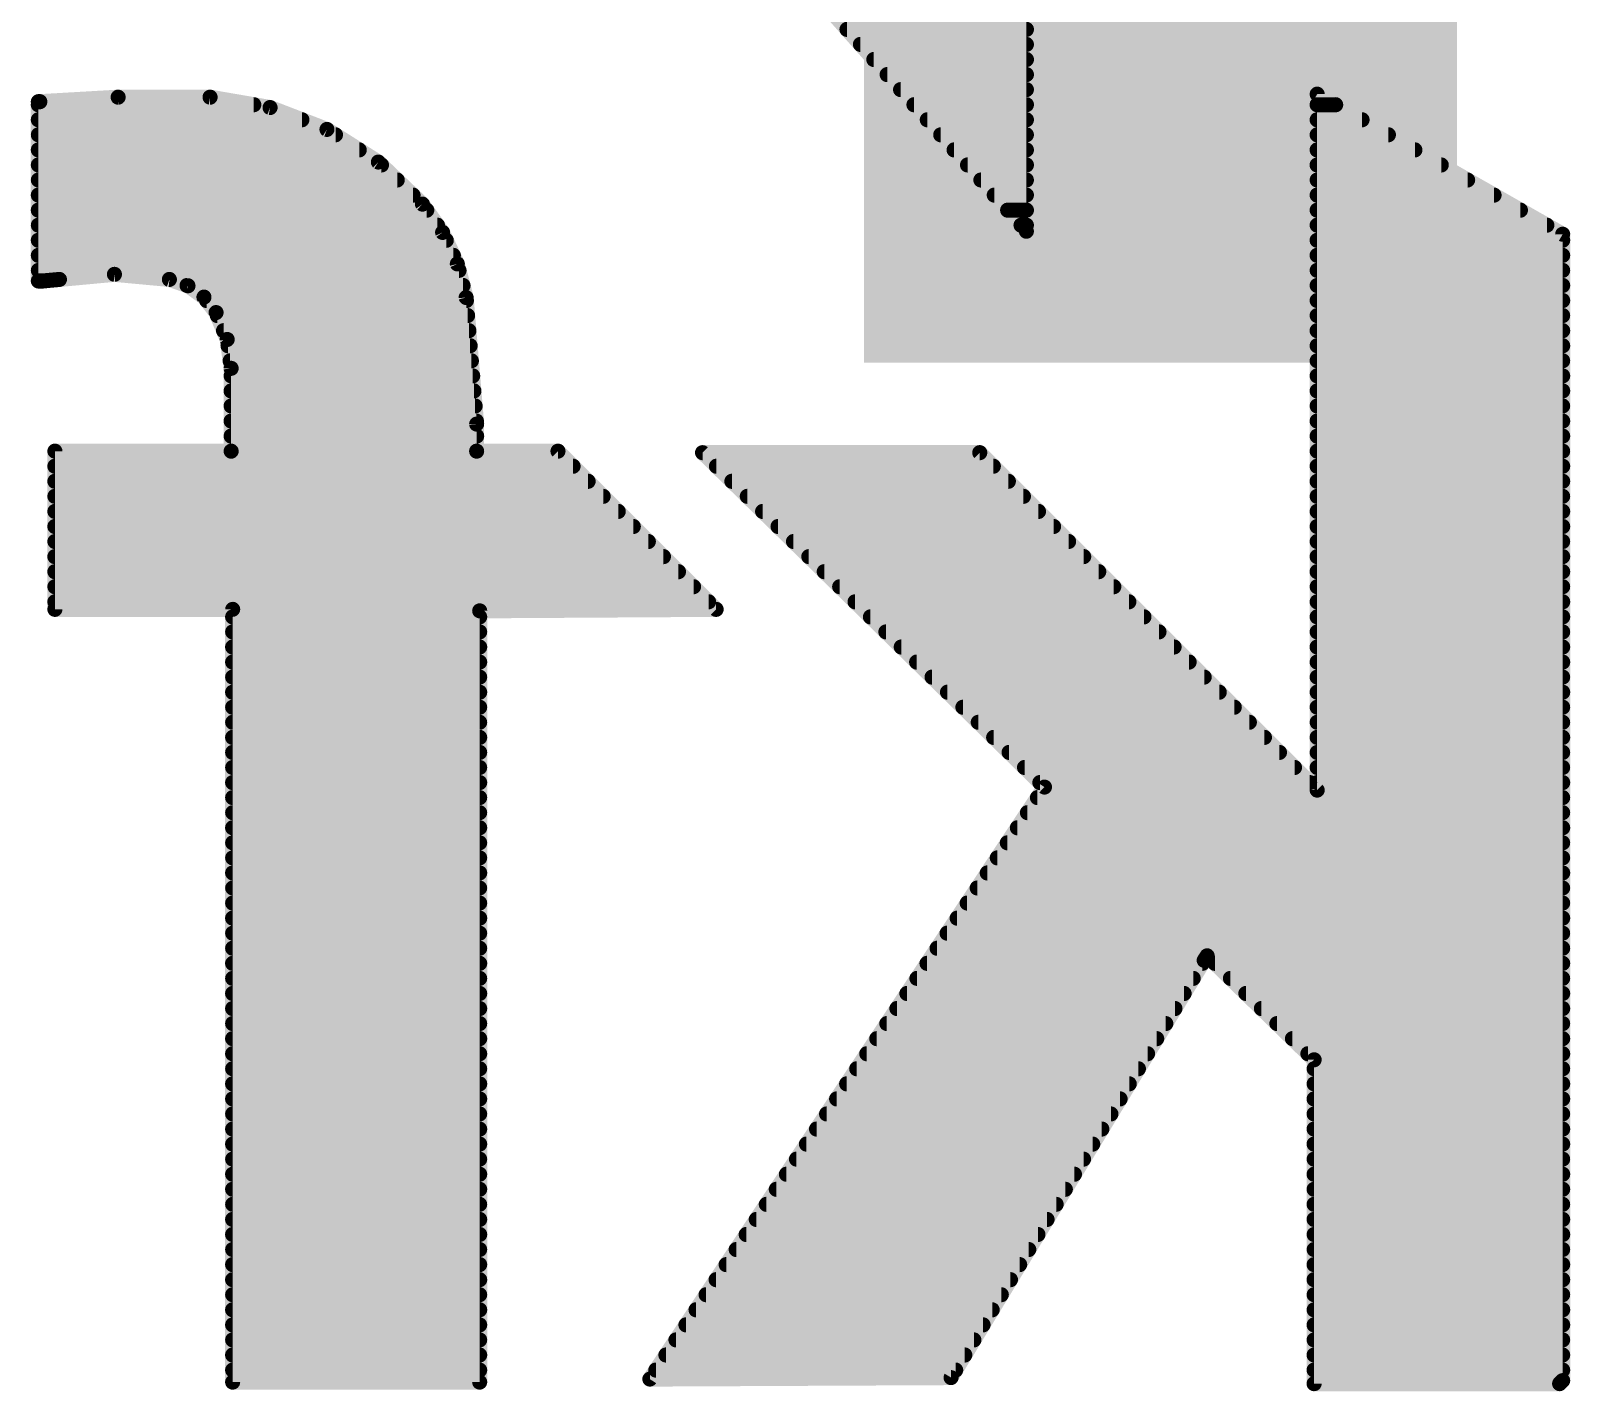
# Model space of a CAD drawing. Extents: x -57.1 to 21.7, y -10.2 to 39.5.
# Drawn here: x 11.43 to 14.026, y 17.186 to 19.479 of the extents above; entities that cross this region are included whole.
import ezdxf

# ---------------------------------------------------------------- set-up
doc = ezdxf.new("R2010")
doc.units = 0
doc.layers.add('1', color=12, linetype='CONTINUOUS')
doc.layers.add('22', color=53, linetype='CONTINUOUS')

# ---------------------------------------------------------------- blocks, each defined once
blk = doc.blocks.new('RECT')
blk.add_solid([(-0.5, -0.5), (0.5, -0.5), (-0.5, 0.5), (0.5, 0.5)])

msp = doc.modelspace()

# ---------------------------------------------------------------- linework, layer by layer
at = {"layer": '22', "const_width": 0.0254}
for points in [[(13.1089, 20.6578), (13.1089, 19.1414)], [(13.1089, 19.1414), (12.6213, 19.6901)], [(12.8064, 19.4818), (13.1089, 19.4818)], [(12.829, 19.4564), (13.1089, 19.4564)], [(12.8516, 19.431), (13.1089, 19.431)], [(12.8741, 19.4056), (13.1089, 19.4056)], [(12.8967, 19.3802), (13.1089, 19.3802)], [(11.4452, 19.3599), (11.4427, 19.3599)], [(11.4427, 19.3599), (11.4427, 19.0576)], [(11.4427, 19.3548), (11.806, 19.3548)], [(11.5773, 19.3675), (11.4452, 19.3599)], [(11.7323, 19.3675), (11.5773, 19.3675)], [(11.8335, 19.3501), (11.7323, 19.3675)], [(12.9193, 19.3548), (13.1089, 19.3548)], [(14.0132, 19.1364), (13.5992, 19.3726)], [(13.5992, 19.3726), (13.5992, 18.1991)], [(13.5992, 19.3548), (13.6304, 19.3548)], [(11.4427, 19.3294), (11.8871, 19.3294)], [(11.9294, 19.3131), (11.8335, 19.3501)], [(12.9418, 19.3294), (13.1089, 19.3294)], [(13.5992, 19.3294), (13.6749, 19.3294)], [(11.4427, 19.304), (11.9438, 19.304)], [(12.0161, 19.2581), (11.9294, 19.3131)], [(12.9644, 19.304), (13.1089, 19.304)], [(13.5992, 19.304), (13.7194, 19.304)], [(11.4427, 19.2786), (11.9838, 19.2786)], [(12.987, 19.2786), (13.1089, 19.2786)], [(13.5992, 19.2786), (13.764, 19.2786)], [(11.4427, 19.2532), (12.0213, 19.2532)], [(12.0904, 19.1872), (12.0161, 19.2581)], [(13.0096, 19.2532), (13.1089, 19.2532)], [(13.5992, 19.2532), (13.8085, 19.2532)], [(11.4427, 19.2278), (12.0479, 19.2278)], [(13.0321, 19.2278), (13.1089, 19.2278)], [(13.5992, 19.2278), (13.853, 19.2278)], [(11.4427, 19.2024), (12.0745, 19.2024)], [(13.0547, 19.2024), (13.1089, 19.2024)], [(13.5992, 19.2024), (13.8975, 19.2024)], [(11.4427, 19.177), (12.0977, 19.177)], [(12.1244, 19.1395), (12.0904, 19.1872)], [(13.0773, 19.177), (13.1089, 19.177)], [(13.5992, 19.177), (13.942, 19.177)], [(11.4427, 19.1516), (12.1158, 19.1516)], [(13.0998, 19.1516), (13.1089, 19.1516)], [(13.5992, 19.1516), (13.9866, 19.1516)], [(11.4427, 19.1262), (12.1306, 19.1262)], [(12.1493, 19.0864), (12.1244, 19.1395)], [(13.5992, 19.1262), (14.0132, 19.1262)], [(14.0132, 17.2034), (14.0132, 19.1364)], [(11.4427, 19.1008), (12.1425, 19.1008)], [(13.5992, 19.1008), (14.0132, 19.1008)], [(11.4427, 19.0754), (12.1521, 19.0754)], [(11.4783, 19.0602), (11.571, 19.0688)], [(11.571, 19.0688), (11.6637, 19.0602)], [(12.1641, 19.0297), (12.1493, 19.0864)], [(13.5992, 19.0754), (14.0132, 19.0754)], [(11.4427, 19.0576), (11.4503, 19.0576)], [(11.4503, 19.0576), (11.4783, 19.0602)], [(11.6637, 19.0602), (11.695, 19.0495)], [(11.6935, 19.05), (12.1588, 19.05)], [(11.695, 19.0495), (11.722, 19.0303)], [(13.5992, 19.05), (14.0132, 19.05)], [(11.722, 19.0303), (11.7424, 19.0043)], [(11.7265, 19.0246), (12.1645, 19.0246)], [(12.1818, 18.8163), (12.1641, 19.0297)], [(13.5992, 19.0246), (14.0132, 19.0246)], [(11.7424, 19.0043), (11.7612, 18.9589)], [(11.7445, 18.9992), (12.1666, 18.9992)], [(13.5992, 18.9992), (14.0132, 18.9992)], [(11.755, 18.9738), (12.1687, 18.9738)], [(13.5992, 18.9738), (14.0132, 18.9738)], [(11.7612, 18.9589), (11.7678, 18.9103)], [(11.7626, 18.9484), (12.1708, 18.9484)], [(13.5992, 18.9484), (14.0132, 18.9484)], [(11.7661, 18.923), (12.173, 18.923)], [(13.5992, 18.923), (14.0132, 18.923)], [(11.7678, 18.9103), (11.7678, 18.7706)], [(11.7678, 18.8976), (12.1751, 18.8976)], [(13.5992, 18.8976), (14.0132, 18.8976)], [(11.7678, 18.8722), (12.1772, 18.8722)], [(13.5992, 18.8722), (14.0132, 18.8722)], [(11.7678, 18.8468), (12.1793, 18.8468)], [(13.5992, 18.8468), (14.0132, 18.8468)], [(11.7678, 18.8214), (12.1814, 18.8214)], [(12.1818, 18.7706), (12.1818, 18.8163)], [(13.5992, 18.8214), (14.0132, 18.8214)], [(11.7678, 18.796), (12.1818, 18.796)], [(13.5992, 18.796), (14.0132, 18.796)], [(11.7678, 18.7706), (11.4706, 18.7706)], [(11.4706, 18.7706), (11.4706, 18.5039)], [(11.7678, 18.7706), (12.1818, 18.7706)], [(12.319, 18.7706), (12.1818, 18.7706)], [(12.5857, 18.5039), (12.319, 18.7706)], [(13.0302, 18.7681), (12.5628, 18.7681)], [(12.5628, 18.7681), (13.1394, 18.2042)], [(13.5992, 18.1991), (13.0302, 18.7681)], [(13.5992, 18.7706), (14.0132, 18.7706)], [(11.4706, 18.7452), (12.3444, 18.7452)], [(12.5862, 18.7452), (13.0531, 18.7452)], [(13.5992, 18.7452), (14.0132, 18.7452)], [(11.4706, 18.7198), (12.3698, 18.7198)], [(12.6122, 18.7198), (13.0785, 18.7198)], [(13.5992, 18.7198), (14.0132, 18.7198)], [(11.4706, 18.6944), (12.3952, 18.6944)], [(12.6382, 18.6944), (13.1039, 18.6944)], [(13.5992, 18.6944), (14.0132, 18.6944)], [(11.4706, 18.669), (12.4206, 18.669)], [(12.6641, 18.669), (13.1293, 18.669)], [(13.5992, 18.669), (14.0132, 18.669)], [(11.4706, 18.6436), (12.446, 18.6436)], [(12.6901, 18.6436), (13.1547, 18.6436)], [(13.5992, 18.6436), (14.0132, 18.6436)], [(11.4706, 18.6182), (12.4714, 18.6182)], [(12.7161, 18.6182), (13.1801, 18.6182)], [(13.5992, 18.6182), (14.0132, 18.6182)], [(11.4706, 18.5928), (12.4968, 18.5928)], [(12.742, 18.5928), (13.2055, 18.5928)], [(13.5992, 18.5928), (14.0132, 18.5928)], [(11.4706, 18.5674), (12.5222, 18.5674)], [(12.768, 18.5674), (13.2309, 18.5674)], [(13.5992, 18.5674), (14.0132, 18.5674)], [(11.4706, 18.542), (12.5476, 18.542)], [(12.794, 18.542), (13.2563, 18.542)], [(13.5992, 18.542), (14.0132, 18.542)], [(11.4706, 18.5166), (12.573, 18.5166)], [(11.4706, 18.5039), (11.7704, 18.5039)], [(11.7704, 18.5039), (11.7704, 17.2009)], [(12.1869, 18.5014), (12.5857, 18.5039)], [(12.1869, 17.2009), (12.1869, 18.5014)], [(12.82, 18.5166), (13.2817, 18.5166)], [(13.5992, 18.5166), (14.0132, 18.5166)], [(11.7704, 18.4912), (12.1869, 18.4912)], [(12.8459, 18.4912), (13.3071, 18.4912)], [(13.5992, 18.4912), (14.0132, 18.4912)], [(11.7704, 18.4658), (12.1869, 18.4658)], [(12.8719, 18.4658), (13.3325, 18.4658)], [(13.5992, 18.4658), (14.0132, 18.4658)], [(11.7704, 18.4404), (12.1869, 18.4404)], [(12.8979, 18.4404), (13.3579, 18.4404)], [(13.5992, 18.4404), (14.0132, 18.4404)], [(11.7704, 18.415), (12.1869, 18.415)], [(12.9238, 18.415), (13.3833, 18.415)], [(13.5992, 18.415), (14.0132, 18.415)], [(11.7704, 18.3896), (12.1869, 18.3896)], [(12.9498, 18.3896), (13.4087, 18.3896)], [(13.5992, 18.3896), (14.0132, 18.3896)], [(11.7704, 18.3642), (12.1869, 18.3642)], [(12.9758, 18.3642), (13.4341, 18.3642)], [(13.5992, 18.3642), (14.0132, 18.3642)], [(11.7704, 18.3388), (12.1869, 18.3388)], [(13.0018, 18.3388), (13.4595, 18.3388)], [(13.5992, 18.3388), (14.0132, 18.3388)], [(11.7704, 18.3134), (12.1869, 18.3134)], [(13.0277, 18.3134), (13.4849, 18.3134)], [(13.5992, 18.3134), (14.0132, 18.3134)], [(11.7704, 18.288), (12.1869, 18.288)], [(13.0537, 18.288), (13.5103, 18.288)], [(13.5992, 18.288), (14.0132, 18.288)], [(11.7704, 18.2626), (12.1869, 18.2626)], [(11.7704, 18.2372), (12.1869, 18.2372)], [(13.0797, 18.2626), (13.5357, 18.2626)], [(13.1057, 18.2372), (13.5611, 18.2372)], [(13.5992, 18.2626), (14.0132, 18.2626)], [(13.5992, 18.2372), (14.0132, 18.2372)], [(11.7704, 18.2118), (12.1869, 18.2118)], [(13.1316, 18.2118), (13.5865, 18.2118)], [(13.5992, 18.2118), (14.0132, 18.2118)], [(11.7704, 18.1864), (12.1869, 18.1864)], [(13.1394, 18.2042), (12.4739, 17.206)], [(13.1275, 18.1864), (14.0132, 18.1864)], [(11.7704, 18.161), (12.1869, 18.161)], [(13.1106, 18.161), (14.0132, 18.161)], [(11.7704, 18.1356), (12.1869, 18.1356)], [(13.0937, 18.1356), (14.0132, 18.1356)], [(11.7704, 18.1102), (12.1869, 18.1102)], [(13.0767, 18.1102), (14.0132, 18.1102)], [(11.7704, 18.0848), (12.1869, 18.0848)], [(13.0598, 18.0848), (14.0132, 18.0848)], [(11.7704, 18.0594), (12.1869, 18.0594)], [(13.0429, 18.0594), (14.0132, 18.0594)], [(11.7704, 18.034), (12.1869, 18.034)], [(13.0259, 18.034), (14.0132, 18.034)], [(11.7704, 18.0086), (12.1869, 18.0086)], [(13.009, 18.0086), (14.0132, 18.0086)], [(11.7704, 17.9832), (12.1869, 17.9832)], [(12.9921, 17.9832), (14.0132, 17.9832)], [(11.7704, 17.9578), (12.1869, 17.9578)], [(12.9751, 17.9578), (14.0132, 17.9578)], [(11.7704, 17.9324), (12.1869, 17.9324)], [(12.9582, 17.9324), (14.0132, 17.9324)], [(11.7704, 17.907), (12.1869, 17.907)], [(12.9413, 17.907), (13.4056, 17.907)], [(12.9819, 17.2085), (13.4087, 17.9121)], [(13.4087, 17.9121), (13.4137, 17.9197)], [(13.4137, 17.9197), (13.5941, 17.7444)], [(13.4268, 17.907), (14.0132, 17.907)], [(11.7704, 17.8816), (12.1869, 17.8816)], [(12.9243, 17.8816), (13.3902, 17.8816)], [(13.4529, 17.8816), (14.0132, 17.8816)], [(11.7704, 17.8562), (12.1869, 17.8562)], [(12.9074, 17.8562), (13.3748, 17.8562)], [(13.479, 17.8562), (14.0132, 17.8562)], [(11.7704, 17.8308), (12.1869, 17.8308)], [(12.8905, 17.8308), (13.3594, 17.8308)], [(13.5052, 17.8308), (14.0132, 17.8308)], [(11.7704, 17.8054), (12.1869, 17.8054)], [(12.8735, 17.8054), (13.344, 17.8054)], [(13.5313, 17.8054), (14.0132, 17.8054)], [(11.7704, 17.78), (12.1869, 17.78)], [(12.8566, 17.78), (13.3286, 17.78)], [(13.5575, 17.78), (14.0132, 17.78)], [(11.7704, 17.7546), (12.1869, 17.7546)], [(12.8397, 17.7546), (13.3132, 17.7546)], [(13.5836, 17.7546), (14.0132, 17.7546)], [(13.5941, 17.7444), (13.5941, 17.1983)], [(11.7704, 17.7292), (12.1869, 17.7292)], [(12.8227, 17.7292), (13.2978, 17.7292)], [(13.5941, 17.7292), (14.0132, 17.7292)], [(11.7704, 17.7038), (12.1869, 17.7038)], [(12.8058, 17.7038), (13.2823, 17.7038)], [(13.5941, 17.7038), (14.0132, 17.7038)], [(11.7704, 17.6784), (12.1869, 17.6784)], [(12.7889, 17.6784), (13.2669, 17.6784)], [(13.5941, 17.6784), (14.0132, 17.6784)], [(11.7704, 17.653), (12.1869, 17.653)], [(12.7719, 17.653), (13.2515, 17.653)], [(13.5941, 17.653), (14.0132, 17.653)], [(11.7704, 17.6276), (12.1869, 17.6276)], [(12.755, 17.6276), (13.2361, 17.6276)], [(13.5941, 17.6276), (14.0132, 17.6276)], [(11.7704, 17.6022), (12.1869, 17.6022)], [(12.738, 17.6022), (13.2207, 17.6022)], [(13.5941, 17.6022), (14.0132, 17.6022)], [(11.7704, 17.5768), (12.1869, 17.5768)], [(12.7211, 17.5768), (13.2053, 17.5768)], [(13.5941, 17.5768), (14.0132, 17.5768)], [(11.7704, 17.5514), (12.1869, 17.5514)], [(12.7042, 17.5514), (13.1899, 17.5514)], [(13.5941, 17.5514), (14.0132, 17.5514)], [(11.7704, 17.526), (12.1869, 17.526)], [(12.6872, 17.526), (13.1745, 17.526)], [(13.5941, 17.526), (14.0132, 17.526)], [(11.7704, 17.5006), (12.1869, 17.5006)], [(12.6703, 17.5006), (13.1591, 17.5006)], [(13.5941, 17.5006), (14.0132, 17.5006)], [(11.7704, 17.4752), (12.1869, 17.4752)], [(12.6534, 17.4752), (13.1437, 17.4752)], [(13.5941, 17.4752), (14.0132, 17.4752)], [(11.7704, 17.4498), (12.1869, 17.4498)], [(12.6364, 17.4498), (13.1283, 17.4498)], [(13.5941, 17.4498), (14.0132, 17.4498)], [(11.7704, 17.4244), (12.1869, 17.4244)], [(12.6195, 17.4244), (13.1129, 17.4244)], [(13.5941, 17.4244), (14.0132, 17.4244)], [(11.7704, 17.399), (12.1869, 17.399)], [(12.6026, 17.399), (13.0975, 17.399)], [(13.5941, 17.399), (14.0132, 17.399)], [(11.7704, 17.3736), (12.1869, 17.3736)], [(12.5856, 17.3736), (13.082, 17.3736)], [(13.5941, 17.3736), (14.0132, 17.3736)], [(11.7704, 17.3482), (12.1869, 17.3482)], [(12.5687, 17.3482), (13.0666, 17.3482)], [(13.5941, 17.3482), (14.0132, 17.3482)], [(11.7704, 17.3228), (12.1869, 17.3228)], [(12.5518, 17.3228), (13.0512, 17.3228)], [(13.5941, 17.3228), (14.0132, 17.3228)], [(11.7704, 17.2974), (12.1869, 17.2974)], [(12.5348, 17.2974), (13.0358, 17.2974)], [(13.5941, 17.2974), (14.0132, 17.2974)], [(11.7704, 17.272), (12.1869, 17.272)], [(12.5179, 17.272), (13.0204, 17.272)], [(13.5941, 17.272), (14.0132, 17.272)], [(11.7704, 17.2466), (12.1869, 17.2466)], [(12.501, 17.2466), (13.005, 17.2466)], [(13.5941, 17.2466), (14.0132, 17.2466)], [(11.7704, 17.2212), (12.1869, 17.2212)], [(11.7704, 17.2009), (12.1869, 17.2009)], [(12.4739, 17.206), (12.9819, 17.2085)], [(12.484, 17.2212), (12.9896, 17.2212)], [(13.5941, 17.2212), (14.0132, 17.2212)], [(14.0081, 17.1983), (14.0132, 17.2034)], [(13.5941, 17.1983), (14.0081, 17.1983)]]:
    msp.add_lwpolyline(points, dxfattribs=at)
at = {"layer": '22', "const_width": 0.0127}
for points in [[(12.8064, 19.4882, 1), (12.8064, 19.4754)], [(13.1089, 19.4754, 1), (13.1089, 19.4882)], [(12.829, 19.4628, 1), (12.829, 19.4501)], [(13.1089, 19.4501, 1), (13.1089, 19.4628)], [(12.8516, 19.4374, 1), (12.8516, 19.4246)], [(12.8741, 19.412, 1), (12.8741, 19.3992)], [(13.1089, 19.4246, 1), (13.1089, 19.4374)], [(13.1089, 19.3992, 1), (13.1089, 19.412)], [(12.8967, 19.3866, 1), (12.8967, 19.3739)], [(13.1089, 19.3739, 1), (13.1089, 19.3866)], [(11.4427, 19.3663, 1), (11.4427, 19.3535)], [(11.4427, 19.3612, 1), (11.4427, 19.3484)], [(11.449, 19.3599, 1), (11.4364, 19.3599)], [(11.4448, 19.3662, 1), (11.4456, 19.3536)], [(11.4452, 19.3535, 1), (11.4452, 19.3663)], [(11.5773, 19.3739, 1), (11.5773, 19.3611)], [(11.5777, 19.3612, 1), (11.5769, 19.3738)], [(11.7334, 19.3738, 1), (11.7312, 19.3612)], [(11.7323, 19.3611, 1), (11.7323, 19.3739)], [(11.806, 19.3484, 1), (11.806, 19.3612)], [(12.9193, 19.3612, 1), (12.9193, 19.3484)], [(13.1089, 19.3484, 1), (13.1089, 19.3612)], [(13.6023, 19.3781, 1), (13.5961, 19.3671)], [(13.5992, 19.3612, 1), (13.5992, 19.3484)], [(13.6056, 19.3726, 1), (13.5929, 19.3726)], [(13.6304, 19.3484, 1), (13.6304, 19.3612)], [(11.4427, 19.3358, 1), (11.4427, 19.323)], [(11.8358, 19.356, 1), (11.8312, 19.3441)], [(11.8324, 19.3438, 1), (11.8346, 19.3563)], [(11.8871, 19.323, 1), (11.8871, 19.3358)], [(12.9418, 19.3358, 1), (12.9418, 19.323)], [(13.1089, 19.323, 1), (13.1089, 19.3358)], [(13.5992, 19.3358, 1), (13.5992, 19.323)], [(13.6749, 19.323, 1), (13.6749, 19.3358)], [(11.4427, 19.3104, 1), (11.4427, 19.2977)], [(11.9328, 19.3185, 1), (11.926, 19.3078)], [(11.9271, 19.3072, 1), (11.9316, 19.3191)], [(11.9438, 19.2977, 1), (11.9438, 19.3104)], [(12.9644, 19.3104, 1), (12.9644, 19.2977)], [(13.1089, 19.2977, 1), (13.1089, 19.3104)], [(13.5992, 19.3104, 1), (13.5992, 19.2977)], [(13.7194, 19.2977, 1), (13.7194, 19.3104)], [(11.4427, 19.285, 1), (11.4427, 19.2722)], [(11.9838, 19.2722, 1), (11.9838, 19.285)], [(12.987, 19.285, 1), (12.987, 19.2722)], [(13.1089, 19.2722, 1), (13.1089, 19.285)], [(13.5992, 19.285, 1), (13.5992, 19.2722)], [(13.764, 19.2722, 1), (13.764, 19.285)], [(11.4427, 19.2596, 1), (11.4427, 19.2468)], [(12.0205, 19.2627, 1), (12.0117, 19.2535)], [(12.0127, 19.2528, 1), (12.0195, 19.2635)], [(12.0213, 19.2468, 1), (12.0213, 19.2596)], [(13.0096, 19.2596, 1), (13.0096, 19.2468)], [(13.1089, 19.2468, 1), (13.1089, 19.2596)], [(13.5992, 19.2596, 1), (13.5992, 19.2468)], [(13.8085, 19.2468, 1), (13.8085, 19.2596)], [(11.4427, 19.2342, 1), (11.4427, 19.2215)], [(12.0479, 19.2215, 1), (12.0479, 19.2342)], [(13.0321, 19.2342, 1), (13.0321, 19.2215)], [(13.1089, 19.2215, 1), (13.1089, 19.2342)], [(13.5992, 19.2342, 1), (13.5992, 19.2215)], [(13.853, 19.2215, 1), (13.853, 19.2342)], [(11.4427, 19.2088, 1), (11.4427, 19.196)], [(12.0745, 19.196, 1), (12.0745, 19.2088)], [(13.0547, 19.2088, 1), (13.0547, 19.196)], [(13.1089, 19.196, 1), (13.1089, 19.2088)], [(13.5992, 19.2088, 1), (13.5992, 19.196)], [(13.8975, 19.196, 1), (13.8975, 19.2088)], [(11.4427, 19.1834, 1), (11.4427, 19.1706)], [(12.0956, 19.1909, 1), (12.0852, 19.1835)], [(12.086, 19.1826, 1), (12.0948, 19.1918)], [(12.0977, 19.1706, 1), (12.0977, 19.1834)], [(13.0773, 19.1834, 1), (13.0773, 19.1706)], [(13.1089, 19.1706, 1), (13.1089, 19.1834)], [(13.5992, 19.1834, 1), (13.5992, 19.1706)], [(13.942, 19.1706, 1), (13.942, 19.1834)], [(11.4427, 19.158, 1), (11.4427, 19.1453)], [(12.1158, 19.1453, 1), (12.1158, 19.158)], [(13.0998, 19.158, 1), (13.0998, 19.1453)], [(13.1089, 19.1453, 1), (13.1089, 19.158)], [(13.5992, 19.158, 1), (13.5992, 19.1453)], [(13.9866, 19.1453, 1), (13.9866, 19.158)], [(11.4427, 19.1326, 1), (11.4427, 19.1198)], [(12.1302, 19.1422, 1), (12.1187, 19.1368)], [(12.1192, 19.1358, 1), (12.1296, 19.1432)], [(12.1306, 19.1198, 1), (12.1306, 19.1326)], [(13.1026, 19.1414, 1), (13.1152, 19.1414)], [(13.1042, 19.1372, 1), (13.1136, 19.1456)], [(13.5992, 19.1326, 1), (13.5992, 19.1198)], [(14.0196, 19.1364, 1), (14.0069, 19.1364)], [(14.0101, 19.1309, 1), (14.0163, 19.1419)], [(14.0132, 19.1198, 1), (14.0132, 19.1326)], [(11.4427, 19.1072, 1), (11.4427, 19.0944)], [(12.1425, 19.0944, 1), (12.1425, 19.1072)], [(13.5992, 19.1072, 1), (13.5992, 19.0944)], [(14.0132, 19.0944, 1), (14.0132, 19.1072)], [(11.4427, 19.0818, 1), (11.4427, 19.0691)], [(11.5716, 19.0751, 1), (11.5704, 19.0625)], [(11.5716, 19.0625, 1), (11.5704, 19.0751)], [(12.1554, 19.088, 1), (12.1431, 19.0848)], [(12.1435, 19.0837, 1), (12.155, 19.0891)], [(12.1521, 19.0691, 1), (12.1521, 19.0818)], [(13.5992, 19.0818, 1), (13.5992, 19.0691)], [(14.0132, 19.0691, 1), (14.0132, 19.0818)], [(11.4427, 19.064, 1), (11.4427, 19.0512)], [(11.4364, 19.0576, 1), (11.449, 19.0576)], [(11.4497, 19.0639, 1), (11.4509, 19.0513)], [(11.4503, 19.0512, 1), (11.4503, 19.064)], [(11.4777, 19.0665, 1), (11.4789, 19.0539)], [(11.4789, 19.0539, 1), (11.4777, 19.0665)], [(11.6658, 19.0662, 1), (11.6616, 19.0542)], [(11.6631, 19.0539, 1), (11.6643, 19.0665)], [(11.6935, 19.0564, 1), (11.6935, 19.0436)], [(11.6987, 19.0547, 1), (11.6913, 19.0443)], [(11.693, 19.0435, 1), (11.6971, 19.0555)], [(12.1588, 19.0436, 1), (12.1588, 19.0564)], [(13.5992, 19.0564, 1), (13.5992, 19.0436)], [(14.0132, 19.0436, 1), (14.0132, 19.0564)], [(11.727, 19.0343, 1), (11.717, 19.0264)], [(11.7183, 19.0252, 1), (11.7257, 19.0355)], [(11.7265, 19.031, 1), (11.7265, 19.0182)], [(12.1704, 19.0302, 1), (12.1578, 19.0292)], [(12.158, 19.0281, 1), (12.1702, 19.0313)], [(12.1645, 19.0182, 1), (12.1645, 19.031)], [(13.5992, 19.031, 1), (13.5992, 19.0182)], [(14.0132, 19.0182, 1), (14.0132, 19.031)], [(11.7483, 19.0067, 1), (11.7365, 19.0019)], [(11.7374, 19.0004, 1), (11.7474, 19.0082)], [(11.7445, 19.0056, 1), (11.7445, 18.9929)], [(12.1666, 18.9929, 1), (12.1666, 19.0056)], [(13.5992, 19.0056, 1), (13.5992, 18.9929)], [(14.0132, 18.9929, 1), (14.0132, 19.0056)], [(11.755, 18.9802, 1), (11.755, 18.9674)], [(12.1687, 18.9674, 1), (12.1687, 18.9802)], [(13.5992, 18.9802, 1), (13.5992, 18.9674)], [(14.0132, 18.9674, 1), (14.0132, 18.9802)], [(11.7675, 18.9598, 1), (11.7549, 18.9581)], [(11.7553, 18.9565, 1), (11.767, 18.9614)], [(11.7626, 18.9548, 1), (11.7626, 18.942)], [(12.1708, 18.942, 1), (12.1708, 18.9548)], [(13.5992, 18.9548, 1), (13.5992, 18.942)], [(14.0132, 18.942, 1), (14.0132, 18.9548)], [(11.7661, 18.9294, 1), (11.7661, 18.9167)], [(12.173, 18.9167, 1), (12.173, 18.9294)], [(13.5992, 18.9294, 1), (13.5992, 18.9167)], [(14.0132, 18.9167, 1), (14.0132, 18.9294)], [(11.7742, 18.9103, 1), (11.7615, 18.9103)], [(11.7678, 18.904, 1), (11.7678, 18.8912)], [(11.7615, 18.9094, 1), (11.7741, 18.9112)], [(12.1751, 18.8912, 1), (12.1751, 18.904)], [(13.5992, 18.904, 1), (13.5992, 18.8912)], [(14.0132, 18.8912, 1), (14.0132, 18.904)], [(11.7678, 18.8786, 1), (11.7678, 18.8658)], [(12.1772, 18.8658, 1), (12.1772, 18.8786)], [(13.5992, 18.8786, 1), (13.5992, 18.8658)], [(14.0132, 18.8658, 1), (14.0132, 18.8786)], [(11.7678, 18.8532, 1), (11.7678, 18.8405)], [(12.1793, 18.8405, 1), (12.1793, 18.8532)], [(13.5992, 18.8532, 1), (13.5992, 18.8405)], [(14.0132, 18.8405, 1), (14.0132, 18.8532)], [(11.7678, 18.8278, 1), (11.7678, 18.815)], [(12.1755, 18.8158, 1), (12.1881, 18.8168)], [(12.1882, 18.8163, 1), (12.1755, 18.8163)], [(12.1814, 18.815, 1), (12.1814, 18.8278)], [(13.5992, 18.8278, 1), (13.5992, 18.815)], [(14.0132, 18.815, 1), (14.0132, 18.8278)], [(11.7678, 18.8024, 1), (11.7678, 18.7896)], [(12.1818, 18.7896, 1), (12.1818, 18.8024)], [(13.5992, 18.8024, 1), (13.5992, 18.7896)], [(14.0132, 18.7896, 1), (14.0132, 18.8024)], [(11.4706, 18.777, 1), (11.4706, 18.7643)], [(11.477, 18.7706, 1), (11.4643, 18.7706)], [(11.7678, 18.777, 1), (11.7678, 18.7643)], [(11.7615, 18.7706, 1), (11.7742, 18.7706)], [(11.7678, 18.7643, 1), (11.7678, 18.777)], [(12.1818, 18.777, 1), (12.1818, 18.7643)], [(12.1755, 18.7706, 1), (12.1882, 18.7706)], [(12.1818, 18.7643, 1), (12.1818, 18.777)], [(12.3235, 18.7751, 1), (12.3145, 18.7661)], [(12.319, 18.7643, 1), (12.319, 18.777)], [(12.5628, 18.7745, 1), (12.5628, 18.7617)], [(12.5672, 18.7726, 1), (12.5584, 18.7636)], [(13.0347, 18.7726, 1), (13.0257, 18.7636)], [(13.0302, 18.7617, 1), (13.0302, 18.7745)], [(13.5992, 18.777, 1), (13.5992, 18.7643)], [(14.0132, 18.7643, 1), (14.0132, 18.777)], [(11.4706, 18.7516, 1), (11.4706, 18.7388)], [(12.3444, 18.7388, 1), (12.3444, 18.7516)], [(12.5862, 18.7516, 1), (12.5862, 18.7388)], [(13.0531, 18.7388, 1), (13.0531, 18.7516)], [(13.5992, 18.7516, 1), (13.5992, 18.7388)], [(14.0132, 18.7388, 1), (14.0132, 18.7516)], [(11.4706, 18.7262, 1), (11.4706, 18.7134)], [(12.3698, 18.7134, 1), (12.3698, 18.7262)], [(12.6122, 18.7262, 1), (12.6122, 18.7134)], [(13.0785, 18.7134, 1), (13.0785, 18.7262)], [(13.5992, 18.7262, 1), (13.5992, 18.7134)], [(14.0132, 18.7134, 1), (14.0132, 18.7262)], [(11.4706, 18.7008, 1), (11.4706, 18.6881)], [(12.3952, 18.6881, 1), (12.3952, 18.7008)], [(12.6382, 18.7008, 1), (12.6382, 18.6881)], [(13.1039, 18.6881, 1), (13.1039, 18.7008)], [(13.5992, 18.7008, 1), (13.5992, 18.6881)], [(14.0132, 18.6881, 1), (14.0132, 18.7008)], [(11.4706, 18.6754, 1), (11.4706, 18.6626)], [(12.4206, 18.6626, 1), (12.4206, 18.6754)], [(12.6641, 18.6754, 1), (12.6641, 18.6626)], [(13.1293, 18.6626, 1), (13.1293, 18.6754)], [(13.5992, 18.6754, 1), (13.5992, 18.6626)], [(14.0132, 18.6626, 1), (14.0132, 18.6754)], [(11.4706, 18.65, 1), (11.4706, 18.6372)], [(12.446, 18.6372, 1), (12.446, 18.65)], [(12.6901, 18.65, 1), (12.6901, 18.6372)], [(13.1547, 18.6372, 1), (13.1547, 18.65)], [(13.5992, 18.65, 1), (13.5992, 18.6372)], [(14.0132, 18.6372, 1), (14.0132, 18.65)], [(11.4706, 18.6246, 1), (11.4706, 18.6119)], [(12.4714, 18.6119, 1), (12.4714, 18.6246)], [(12.7161, 18.6246, 1), (12.7161, 18.6119)], [(13.1801, 18.6119, 1), (13.1801, 18.6246)], [(13.5992, 18.6246, 1), (13.5992, 18.6119)], [(14.0132, 18.6119, 1), (14.0132, 18.6246)], [(11.4706, 18.5992, 1), (11.4706, 18.5864)], [(12.4968, 18.5864, 1), (12.4968, 18.5992)], [(12.742, 18.5992, 1), (12.742, 18.5864)], [(13.2055, 18.5864, 1), (13.2055, 18.5992)], [(13.5992, 18.5992, 1), (13.5992, 18.5864)], [(14.0132, 18.5864, 1), (14.0132, 18.5992)], [(11.4706, 18.5738, 1), (11.4706, 18.561)], [(12.5222, 18.561, 1), (12.5222, 18.5738)], [(12.768, 18.5738, 1), (12.768, 18.561)], [(13.2309, 18.561, 1), (13.2309, 18.5738)], [(13.5992, 18.5738, 1), (13.5992, 18.561)], [(14.0132, 18.561, 1), (14.0132, 18.5738)], [(11.4706, 18.5484, 1), (11.4706, 18.5357)], [(12.5476, 18.5357, 1), (12.5476, 18.5484)], [(12.794, 18.5484, 1), (12.794, 18.5357)], [(13.2563, 18.5357, 1), (13.2563, 18.5484)], [(13.5992, 18.5484, 1), (13.5992, 18.5357)], [(14.0132, 18.5357, 1), (14.0132, 18.5484)], [(11.4706, 18.523, 1), (11.4706, 18.5102)], [(11.4706, 18.5103, 1), (11.4706, 18.4976)], [(11.4643, 18.5039, 1), (11.477, 18.5039)], [(11.7767, 18.5039, 1), (11.7641, 18.5039)], [(11.7704, 18.4976, 1), (11.7704, 18.5103)], [(12.1933, 18.5014, 1), (12.1806, 18.5014)], [(12.1869, 18.5077, 1), (12.1869, 18.4951)], [(12.573, 18.5102, 1), (12.573, 18.523)], [(12.5812, 18.4994, 1), (12.5902, 18.5084)], [(12.5857, 18.4976, 1), (12.5857, 18.5102)], [(12.82, 18.523, 1), (12.82, 18.5102)], [(13.2817, 18.5102, 1), (13.2817, 18.523)], [(13.5992, 18.523, 1), (13.5992, 18.5102)], [(14.0132, 18.5102, 1), (14.0132, 18.523)], [(11.7704, 18.4976, 1), (11.7704, 18.4848)], [(12.1869, 18.4848, 1), (12.1869, 18.4976)], [(12.8459, 18.4976, 1), (12.8459, 18.4848)], [(13.3071, 18.4848, 1), (13.3071, 18.4976)], [(13.5992, 18.4976, 1), (13.5992, 18.4848)], [(14.0132, 18.4848, 1), (14.0132, 18.4976)], [(11.7704, 18.4722, 1), (11.7704, 18.4595)], [(12.1869, 18.4595, 1), (12.1869, 18.4722)], [(12.8719, 18.4722, 1), (12.8719, 18.4595)], [(13.3325, 18.4595, 1), (13.3325, 18.4722)], [(13.5992, 18.4722, 1), (13.5992, 18.4595)], [(14.0132, 18.4595, 1), (14.0132, 18.4722)], [(11.7704, 18.4468, 1), (11.7704, 18.434)], [(12.1869, 18.434, 1), (12.1869, 18.4468)], [(12.8979, 18.4468, 1), (12.8979, 18.434)], [(13.3579, 18.434, 1), (13.3579, 18.4468)], [(13.5992, 18.4468, 1), (13.5992, 18.434)], [(14.0132, 18.434, 1), (14.0132, 18.4468)], [(11.7704, 18.4214, 1), (11.7704, 18.4086)], [(12.1869, 18.4086, 1), (12.1869, 18.4214)], [(12.9238, 18.4214, 1), (12.9238, 18.4086)], [(13.3833, 18.4086, 1), (13.3833, 18.4214)], [(13.5992, 18.4214, 1), (13.5992, 18.4086)], [(14.0132, 18.4086, 1), (14.0132, 18.4214)], [(11.7704, 18.396, 1), (11.7704, 18.3833)], [(12.1869, 18.3833, 1), (12.1869, 18.396)], [(12.9498, 18.396, 1), (12.9498, 18.3833)], [(13.4087, 18.3833, 1), (13.4087, 18.396)], [(13.5992, 18.396, 1), (13.5992, 18.3833)], [(14.0132, 18.3833, 1), (14.0132, 18.396)], [(11.7704, 18.3706, 1), (11.7704, 18.3578)], [(12.1869, 18.3578, 1), (12.1869, 18.3706)], [(12.9758, 18.3706, 1), (12.9758, 18.3578)], [(13.4341, 18.3578, 1), (13.4341, 18.3706)], [(13.5992, 18.3706, 1), (13.5992, 18.3578)], [(14.0132, 18.3578, 1), (14.0132, 18.3706)], [(11.7704, 18.3452, 1), (11.7704, 18.3325)], [(12.1869, 18.3325, 1), (12.1869, 18.3452)], [(13.0018, 18.3452, 1), (13.0018, 18.3325)], [(13.4595, 18.3325, 1), (13.4595, 18.3452)], [(13.5992, 18.3452, 1), (13.5992, 18.3325)], [(14.0132, 18.3325, 1), (14.0132, 18.3452)], [(11.7704, 18.3198, 1), (11.7704, 18.3071)], [(12.1869, 18.3071, 1), (12.1869, 18.3198)], [(13.0277, 18.3198, 1), (13.0277, 18.3071)], [(13.4849, 18.3071, 1), (13.4849, 18.3198)], [(13.5992, 18.3198, 1), (13.5992, 18.3071)], [(14.0132, 18.3071, 1), (14.0132, 18.3198)], [(11.7704, 18.2944, 1), (11.7704, 18.2816)], [(12.1869, 18.2816, 1), (12.1869, 18.2944)], [(13.0537, 18.2944, 1), (13.0537, 18.2816)], [(13.5103, 18.2816, 1), (13.5103, 18.2944)], [(13.5992, 18.2944, 1), (13.5992, 18.2816)], [(14.0132, 18.2816, 1), (14.0132, 18.2944)], [(11.7704, 18.269, 1), (11.7704, 18.2563)], [(11.7704, 18.2436, 1), (11.7704, 18.2309)], [(12.1869, 18.2563, 1), (12.1869, 18.269)], [(12.1869, 18.2309, 1), (12.1869, 18.2436)], [(13.0797, 18.269, 1), (13.0797, 18.2563)], [(13.1057, 18.2436, 1), (13.1057, 18.2309)], [(13.5357, 18.2563, 1), (13.5357, 18.269)], [(13.5611, 18.2309, 1), (13.5611, 18.2436)], [(13.5992, 18.269, 1), (13.5992, 18.2563)], [(13.5992, 18.2436, 1), (13.5992, 18.2309)], [(14.0132, 18.2563, 1), (14.0132, 18.269)], [(14.0132, 18.2309, 1), (14.0132, 18.2436)], [(11.7704, 18.2182, 1), (11.7704, 18.2054)], [(12.1869, 18.2054, 1), (12.1869, 18.2182)], [(13.1316, 18.2182, 1), (13.1316, 18.2054)], [(13.5865, 18.2054, 1), (13.5865, 18.2182)], [(13.5992, 18.2182, 1), (13.5992, 18.2054)], [(14.0132, 18.2054, 1), (14.0132, 18.2182)], [(11.7704, 18.1928, 1), (11.7704, 18.1801)], [(12.1869, 18.1801, 1), (12.1869, 18.1928)], [(13.1275, 18.1928, 1), (13.1275, 18.1801)], [(13.1447, 18.2007, 1), (13.1341, 18.2077)], [(13.135, 18.1997, 1), (13.1438, 18.2087)], [(13.5929, 18.1991, 1), (13.6056, 18.1991)], [(13.5947, 18.1946, 1), (13.6037, 18.2036)], [(14.0132, 18.1801, 1), (14.0132, 18.1928)], [(11.7704, 18.1674, 1), (11.7704, 18.1547)], [(12.1869, 18.1547, 1), (12.1869, 18.1674)], [(13.1106, 18.1674, 1), (13.1106, 18.1547)], [(14.0132, 18.1547, 1), (14.0132, 18.1674)], [(11.7704, 18.142, 1), (11.7704, 18.1292)], [(12.1869, 18.1292, 1), (12.1869, 18.142)], [(13.0937, 18.142, 1), (13.0937, 18.1292)], [(14.0132, 18.1292, 1), (14.0132, 18.142)], [(11.7704, 18.1166, 1), (11.7704, 18.1039)], [(12.1869, 18.1039, 1), (12.1869, 18.1166)], [(13.0767, 18.1166, 1), (13.0767, 18.1039)], [(14.0132, 18.1039, 1), (14.0132, 18.1166)], [(11.7704, 18.0912, 1), (11.7704, 18.0785)], [(12.1869, 18.0785, 1), (12.1869, 18.0912)], [(13.0598, 18.0912, 1), (13.0598, 18.0785)], [(14.0132, 18.0785, 1), (14.0132, 18.0912)], [(11.7704, 18.0658, 1), (11.7704, 18.053)], [(12.1869, 18.053, 1), (12.1869, 18.0658)], [(13.0429, 18.0658, 1), (13.0429, 18.053)], [(14.0132, 18.053, 1), (14.0132, 18.0658)], [(11.7704, 18.0404, 1), (11.7704, 18.0277)], [(12.1869, 18.0277, 1), (12.1869, 18.0404)], [(13.0259, 18.0404, 1), (13.0259, 18.0277)], [(14.0132, 18.0277, 1), (14.0132, 18.0404)], [(11.7704, 18.015, 1), (11.7704, 18.0023)], [(12.1869, 18.0023, 1), (12.1869, 18.015)], [(13.009, 18.015, 1), (13.009, 18.0023)], [(14.0132, 18.0023, 1), (14.0132, 18.015)], [(11.7704, 17.9896, 1), (11.7704, 17.9768)], [(12.1869, 17.9768, 1), (12.1869, 17.9896)], [(12.9921, 17.9896, 1), (12.9921, 17.9768)], [(14.0132, 17.9768, 1), (14.0132, 17.9896)], [(11.7704, 17.9642, 1), (11.7704, 17.9515)], [(12.1869, 17.9515, 1), (12.1869, 17.9642)], [(12.9751, 17.9642, 1), (12.9751, 17.9515)], [(14.0132, 17.9515, 1), (14.0132, 17.9642)], [(11.7704, 17.9388, 1), (11.7704, 17.9261)], [(12.1869, 17.9261, 1), (12.1869, 17.9388)], [(12.9582, 17.9388, 1), (12.9582, 17.9261)], [(14.0132, 17.9261, 1), (14.0132, 17.9388)], [(11.7704, 17.9134, 1), (11.7704, 17.9006)], [(12.1869, 17.9006, 1), (12.1869, 17.9134)], [(12.9413, 17.9134, 1), (12.9413, 17.9006)], [(13.4034, 17.9156, 1), (13.414, 17.9086)], [(13.4141, 17.9088, 1), (13.4033, 17.9154)], [(13.4056, 17.9006, 1), (13.4056, 17.9134)], [(13.4181, 17.9243, 1), (13.4093, 17.9151)], [(13.419, 17.9162, 1), (13.4084, 17.9232)], [(13.4268, 17.9134, 1), (13.4268, 17.9006)], [(14.0132, 17.9006, 1), (14.0132, 17.9134)], [(11.7704, 17.888, 1), (11.7704, 17.8753)], [(12.1869, 17.8753, 1), (12.1869, 17.888)], [(12.9243, 17.888, 1), (12.9243, 17.8753)], [(13.3902, 17.8753, 1), (13.3902, 17.888)], [(13.4529, 17.888, 1), (13.4529, 17.8753)], [(14.0132, 17.8753, 1), (14.0132, 17.888)], [(11.7704, 17.8626, 1), (11.7704, 17.8498)], [(12.1869, 17.8498, 1), (12.1869, 17.8626)], [(12.9074, 17.8626, 1), (12.9074, 17.8498)], [(13.3748, 17.8498, 1), (13.3748, 17.8626)], [(13.479, 17.8626, 1), (13.479, 17.8498)], [(14.0132, 17.8498, 1), (14.0132, 17.8626)], [(11.7704, 17.8372, 1), (11.7704, 17.8244)], [(12.1869, 17.8244, 1), (12.1869, 17.8372)], [(12.8905, 17.8372, 1), (12.8905, 17.8244)], [(13.3594, 17.8244, 1), (13.3594, 17.8372)], [(13.5052, 17.8372, 1), (13.5052, 17.8244)], [(14.0132, 17.8244, 1), (14.0132, 17.8372)], [(11.7704, 17.8118, 1), (11.7704, 17.7991)], [(12.1869, 17.7991, 1), (12.1869, 17.8118)], [(12.8735, 17.8118, 1), (12.8735, 17.7991)], [(13.344, 17.7991, 1), (13.344, 17.8118)], [(13.5313, 17.8118, 1), (13.5313, 17.7991)], [(14.0132, 17.7991, 1), (14.0132, 17.8118)], [(11.7704, 17.7864, 1), (11.7704, 17.7736)], [(12.1869, 17.7736, 1), (12.1869, 17.7864)], [(12.8566, 17.7864, 1), (12.8566, 17.7736)], [(13.3286, 17.7736, 1), (13.3286, 17.7864)], [(13.5575, 17.7864, 1), (13.5575, 17.7736)], [(14.0132, 17.7736, 1), (14.0132, 17.7864)], [(11.7704, 17.761, 1), (11.7704, 17.7482)], [(12.1869, 17.7482, 1), (12.1869, 17.761)], [(12.8397, 17.761, 1), (12.8397, 17.7482)], [(13.3132, 17.7482, 1), (13.3132, 17.761)], [(13.5836, 17.761, 1), (13.5836, 17.7482)], [(13.6005, 17.7444, 1), (13.5878, 17.7444)], [(14.0132, 17.7482, 1), (14.0132, 17.761)], [(11.7704, 17.7356, 1), (11.7704, 17.7229)], [(12.1869, 17.7229, 1), (12.1869, 17.7356)], [(12.8227, 17.7356, 1), (12.8227, 17.7229)], [(13.2978, 17.7229, 1), (13.2978, 17.7356)], [(13.5941, 17.7356, 1), (13.5941, 17.7229)], [(13.5897, 17.7398, 1), (13.5985, 17.749)], [(14.0132, 17.7229, 1), (14.0132, 17.7356)], [(11.7704, 17.7102, 1), (11.7704, 17.6974)], [(12.1869, 17.6974, 1), (12.1869, 17.7102)], [(12.8058, 17.7102, 1), (12.8058, 17.6974)], [(13.2823, 17.6974, 1), (13.2823, 17.7102)], [(13.5941, 17.7102, 1), (13.5941, 17.6974)], [(14.0132, 17.6974, 1), (14.0132, 17.7102)], [(11.7704, 17.6848, 1), (11.7704, 17.672)], [(12.1869, 17.672, 1), (12.1869, 17.6848)], [(12.7889, 17.6848, 1), (12.7889, 17.672)], [(13.2669, 17.672, 1), (13.2669, 17.6848)], [(13.5941, 17.6848, 1), (13.5941, 17.672)], [(14.0132, 17.672, 1), (14.0132, 17.6848)], [(11.7704, 17.6594, 1), (11.7704, 17.6467)], [(12.1869, 17.6467, 1), (12.1869, 17.6594)], [(12.7719, 17.6594, 1), (12.7719, 17.6467)], [(13.2515, 17.6467, 1), (13.2515, 17.6594)], [(13.5941, 17.6594, 1), (13.5941, 17.6467)], [(14.0132, 17.6467, 1), (14.0132, 17.6594)], [(11.7704, 17.634, 1), (11.7704, 17.6212)], [(12.1869, 17.6212, 1), (12.1869, 17.634)], [(12.755, 17.634, 1), (12.755, 17.6212)], [(13.2361, 17.6212, 1), (13.2361, 17.634)], [(13.5941, 17.634, 1), (13.5941, 17.6212)], [(14.0132, 17.6212, 1), (14.0132, 17.634)], [(11.7704, 17.6086, 1), (11.7704, 17.5958)], [(12.1869, 17.5958, 1), (12.1869, 17.6086)], [(12.738, 17.6086, 1), (12.738, 17.5958)], [(13.2207, 17.5958, 1), (13.2207, 17.6086)], [(13.5941, 17.6086, 1), (13.5941, 17.5958)], [(14.0132, 17.5958, 1), (14.0132, 17.6086)], [(11.7704, 17.5832, 1), (11.7704, 17.5705)], [(12.1869, 17.5705, 1), (12.1869, 17.5832)], [(12.7211, 17.5832, 1), (12.7211, 17.5705)], [(13.2053, 17.5705, 1), (13.2053, 17.5832)], [(13.5941, 17.5832, 1), (13.5941, 17.5705)], [(14.0132, 17.5705, 1), (14.0132, 17.5832)], [(11.7704, 17.5578, 1), (11.7704, 17.545)], [(12.1869, 17.545, 1), (12.1869, 17.5578)], [(12.7042, 17.5578, 1), (12.7042, 17.545)], [(13.1899, 17.545, 1), (13.1899, 17.5578)], [(13.5941, 17.5578, 1), (13.5941, 17.545)], [(14.0132, 17.545, 1), (14.0132, 17.5578)], [(11.7704, 17.5324, 1), (11.7704, 17.5196)], [(12.1869, 17.5196, 1), (12.1869, 17.5324)], [(12.6872, 17.5324, 1), (12.6872, 17.5196)], [(13.1745, 17.5196, 1), (13.1745, 17.5324)], [(13.5941, 17.5324, 1), (13.5941, 17.5196)], [(14.0132, 17.5196, 1), (14.0132, 17.5324)], [(11.7704, 17.507, 1), (11.7704, 17.4943)], [(12.1869, 17.4943, 1), (12.1869, 17.507)], [(12.6703, 17.507, 1), (12.6703, 17.4943)], [(13.1591, 17.4943, 1), (13.1591, 17.507)], [(13.5941, 17.507, 1), (13.5941, 17.4943)], [(14.0132, 17.4943, 1), (14.0132, 17.507)], [(11.7704, 17.4816, 1), (11.7704, 17.4688)], [(12.1869, 17.4688, 1), (12.1869, 17.4816)], [(12.6534, 17.4816, 1), (12.6534, 17.4688)], [(13.1437, 17.4688, 1), (13.1437, 17.4816)], [(13.5941, 17.4816, 1), (13.5941, 17.4688)], [(14.0132, 17.4688, 1), (14.0132, 17.4816)], [(11.7704, 17.4562, 1), (11.7704, 17.4434)], [(12.1869, 17.4434, 1), (12.1869, 17.4562)], [(12.6364, 17.4562, 1), (12.6364, 17.4434)], [(13.1283, 17.4434, 1), (13.1283, 17.4562)], [(13.5941, 17.4562, 1), (13.5941, 17.4434)], [(14.0132, 17.4434, 1), (14.0132, 17.4562)], [(11.7704, 17.4308, 1), (11.7704, 17.4181)], [(12.1869, 17.4181, 1), (12.1869, 17.4308)], [(12.6195, 17.4308, 1), (12.6195, 17.4181)], [(13.1129, 17.4181, 1), (13.1129, 17.4308)], [(13.5941, 17.4308, 1), (13.5941, 17.4181)], [(14.0132, 17.4181, 1), (14.0132, 17.4308)], [(11.7704, 17.4054, 1), (11.7704, 17.3926)], [(12.1869, 17.3926, 1), (12.1869, 17.4054)], [(12.6026, 17.4054, 1), (12.6026, 17.3926)], [(13.0975, 17.3926, 1), (13.0975, 17.4054)], [(13.5941, 17.4054, 1), (13.5941, 17.3926)], [(14.0132, 17.3926, 1), (14.0132, 17.4054)], [(11.7704, 17.38, 1), (11.7704, 17.3672)], [(12.1869, 17.3672, 1), (12.1869, 17.38)], [(12.5856, 17.38, 1), (12.5856, 17.3672)], [(13.082, 17.3672, 1), (13.082, 17.38)], [(13.5941, 17.38, 1), (13.5941, 17.3672)], [(14.0132, 17.3672, 1), (14.0132, 17.38)], [(11.7704, 17.3546, 1), (11.7704, 17.3419)], [(12.1869, 17.3419, 1), (12.1869, 17.3546)], [(12.5687, 17.3546, 1), (12.5687, 17.3419)], [(13.0666, 17.3419, 1), (13.0666, 17.3546)], [(13.5941, 17.3546, 1), (13.5941, 17.3419)], [(14.0132, 17.3419, 1), (14.0132, 17.3546)], [(11.7704, 17.3292, 1), (11.7704, 17.3164)], [(12.1869, 17.3164, 1), (12.1869, 17.3292)], [(12.5518, 17.3292, 1), (12.5518, 17.3164)], [(13.0512, 17.3164, 1), (13.0512, 17.3292)], [(13.5941, 17.3292, 1), (13.5941, 17.3164)], [(14.0132, 17.3164, 1), (14.0132, 17.3292)], [(11.7704, 17.3038, 1), (11.7704, 17.291)], [(12.1869, 17.291, 1), (12.1869, 17.3038)], [(12.5348, 17.3038, 1), (12.5348, 17.291)], [(13.0358, 17.291, 1), (13.0358, 17.3038)], [(13.5941, 17.3038, 1), (13.5941, 17.291)], [(14.0132, 17.291, 1), (14.0132, 17.3038)], [(11.7704, 17.2784, 1), (11.7704, 17.2657)], [(12.1869, 17.2657, 1), (12.1869, 17.2784)], [(12.5179, 17.2784, 1), (12.5179, 17.2657)], [(13.0204, 17.2657, 1), (13.0204, 17.2784)], [(13.5941, 17.2784, 1), (13.5941, 17.2657)], [(14.0132, 17.2657, 1), (14.0132, 17.2784)], [(11.7704, 17.253, 1), (11.7704, 17.2402)], [(12.1869, 17.2402, 1), (12.1869, 17.253)], [(12.501, 17.253, 1), (12.501, 17.2402)], [(13.005, 17.2402, 1), (13.005, 17.253)], [(13.5941, 17.253, 1), (13.5941, 17.2402)], [(14.0132, 17.2402, 1), (14.0132, 17.253)], [(11.7704, 17.2276, 1), (11.7704, 17.2148)], [(11.7704, 17.2073, 1), (11.7704, 17.1945)], [(12.1869, 17.2148, 1), (12.1869, 17.2276)], [(12.1869, 17.1945, 1), (12.1869, 17.2073)], [(12.4686, 17.2095, 1), (12.4792, 17.2025)], [(12.4739, 17.2123, 1), (12.4739, 17.1997)], [(12.484, 17.2276, 1), (12.484, 17.2148)], [(12.9765, 17.2118, 1), (12.9873, 17.2052)], [(12.9819, 17.2022, 1), (12.9819, 17.2148)], [(12.9896, 17.2148, 1), (12.9896, 17.2276)], [(13.5941, 17.2276, 1), (13.5941, 17.2148)], [(14.0177, 17.1989, 1), (14.0087, 17.2079)], [(14.0132, 17.2148, 1), (14.0132, 17.2276)], [(11.7641, 17.2009, 1), (11.7767, 17.2009)], [(12.1806, 17.2009, 1), (12.1933, 17.2009)], [(13.5941, 17.2047, 1), (13.5941, 17.1919)], [(13.5878, 17.1983, 1), (13.6005, 17.1983)], [(14.0036, 17.2028, 1), (14.0126, 17.1938)], [(14.0069, 17.2034, 1), (14.0196, 17.2034)], [(14.0081, 17.1919, 1), (14.0081, 17.2047)]]:
    msp.add_lwpolyline(points, format="xyb", dxfattribs=at)

# ---------------------------------------------------------------- block references
at = {"layer": '1', "xscale": 1.1, "rotation": 270}
msp.add_blockref('RECT', (13.335, 19.47), dxfattribs=at)

doc.saveas('drawing.dxf')
